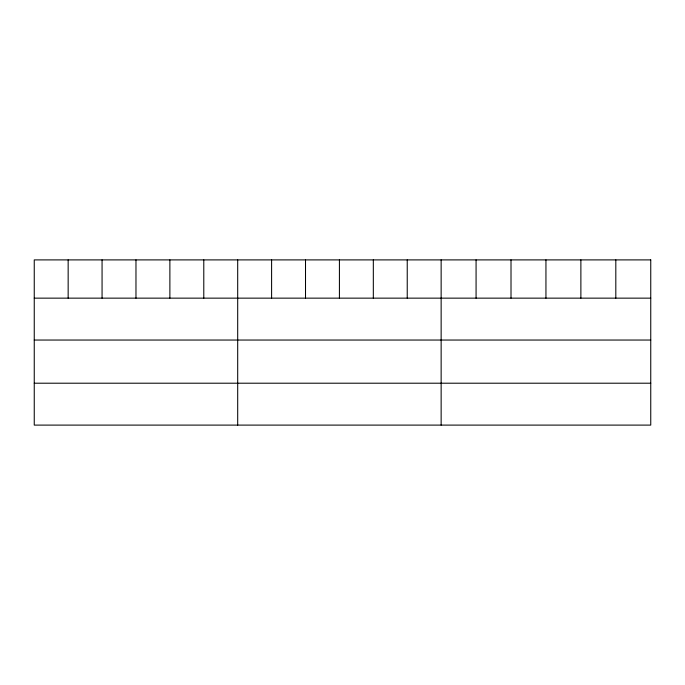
<?xml version="1.0" encoding="UTF-8"?>
<svg xmlns="http://www.w3.org/2000/svg" width="685" height="685" viewBox="0 0 685 685"><rect width="100%" height="100%" fill="white"/><g stroke="black" fill="none" stroke-linecap="round" stroke-linejoin="round"><path stroke-width="1.03" d="M34.25 298.146L650.75 298.146M34.25 340.043L650.75 340.043M34.25 383.206L650.75 383.206M615.815 259.898L615.815 298.146M580.88 259.898L580.88 298.146M545.945 259.898L545.945 298.146M511.01 259.898L511.01 298.146M476.075 259.898L476.075 298.146M441.14 259.898L441.14 425.102M407.233 259.898L407.233 298.146M373.325 259.898L373.325 298.146M339.417 259.898L339.417 298.146M305.51 259.898L305.51 298.146M271.602 259.898L271.602 298.146M237.695 259.898L237.695 425.102M203.787 259.898L203.787 298.146M169.88 259.898L169.88 298.146M135.972 259.898L135.972 298.146M102.065 259.898L102.065 298.146M68.157 259.898L68.157 298.146M650.75 259.898L34.25 259.898L34.25 425.102L650.75 425.102L650.75 259.898"/></g></svg>
